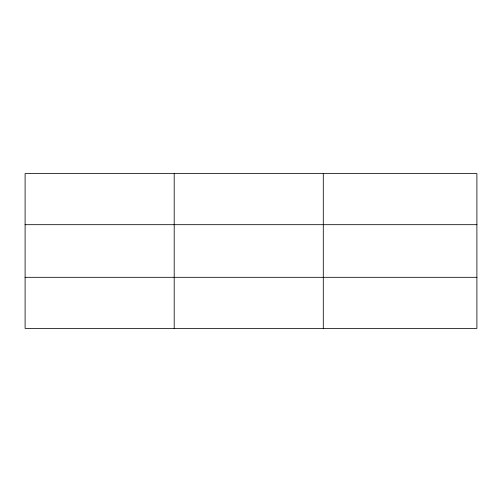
<?xml version="1.0" encoding="UTF-8"?>
<svg xmlns="http://www.w3.org/2000/svg" width="502" height="502" viewBox="0 0 502 502"><rect width="100%" height="100%" fill="white"/><g stroke="black" fill="none" stroke-linecap="round" stroke-linejoin="round"><path stroke-width="0.75" d="M174.194 173.617L174.194 328.383M323.288 173.617L323.288 328.383M476.9 277.311L476.9 328.383L25.1 328.383L25.1 173.617L476.9 173.617L476.9 277.311L25.1 277.311M25.1 224.689L476.9 224.689"/></g></svg>
